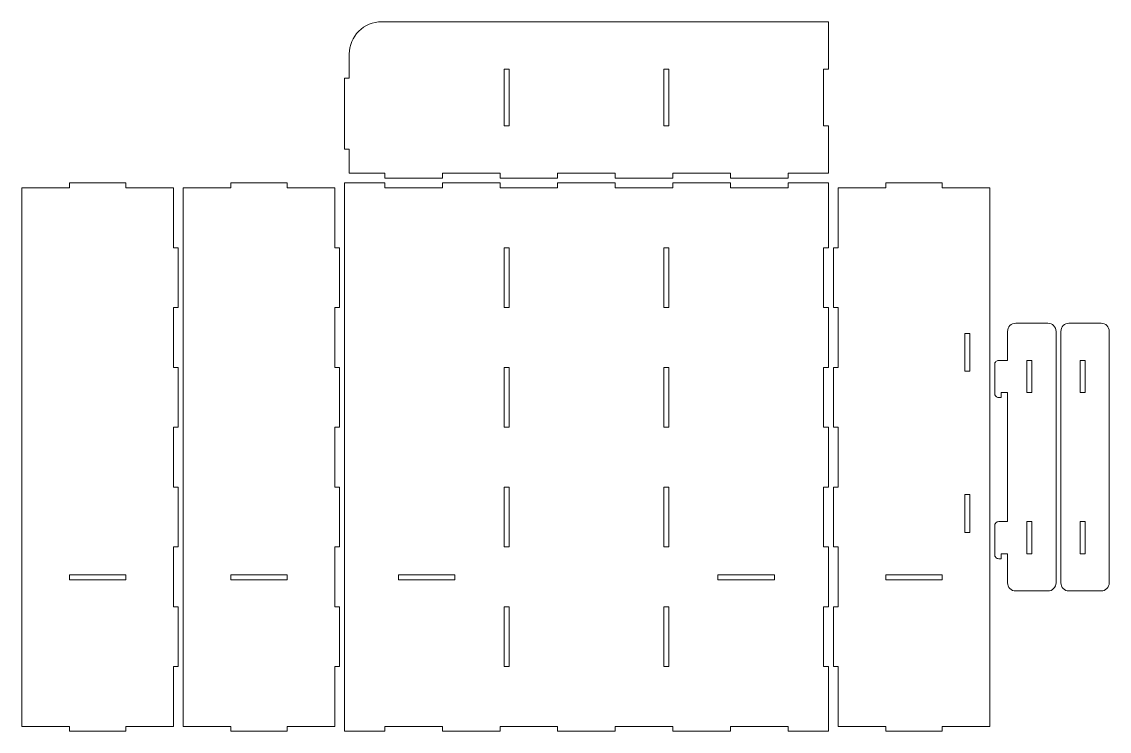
# Model space of a CAD drawing. Header units: centimetres. Extents: x -56 to 56, y -46 to 46.
# Drawn here: x -53.5 to 13.9, y 1.8 to 45.8 of the extents above; entities that cross this region are included whole.
import ezdxf

# ---------------------------------------------------------------- set-up
doc = ezdxf.new("R2010")
doc.units = ezdxf.units.CM
doc.header["$MEASUREMENT"] = 0
doc.layers.add('Camada 1', color=7, linetype='Continuous')

msp = doc.modelspace()

# ---------------------------------------------------------------- linework, layer by layer
at = {"layer": 'Camada 1', "color": 250, "lineweight": 20}
for points, knots in [([(-3.77088, 42.82432), (-3.77088, 42.82432), (-3.77088, 39.32432), (-3.77088, 39.32432), (-3.77088, 39.32432), (-3.77088, 39.32432), (-3.47088, 39.32432), (-3.47088, 39.32432), (-3.47088, 39.32432), (-3.47088, 39.32432), (-3.47088, 36.37432), (-3.47088, 36.37432), (-3.47088, 36.37432), (-3.47088, 36.37432), (-5.97088, 36.37432), (-5.97088, 36.37432), (-5.97088, 36.37432), (-5.97088, 36.37432), (-5.97088, 36.07432), (-5.97088, 36.07432), (-5.97088, 36.07432), (-5.97088, 36.07432), (-9.54231, 36.07432), (-9.54231, 36.07432), (-9.54231, 36.07432), (-9.54231, 36.07432), (-9.54231, 36.37432), (-9.54231, 36.37432), (-9.54231, 36.37432), (-9.54231, 36.37432), (-13.11374, 36.37432), (-13.11374, 36.37432), (-13.11374, 36.37432), (-13.11374, 36.37432), (-13.11374, 36.07432), (-13.11374, 36.07432), (-13.11374, 36.07432), (-13.11374, 36.07432), (-16.68517, 36.07432), (-16.68517, 36.07432), (-16.68517, 36.07432), (-16.68517, 36.07432), (-16.68517, 36.37432), (-16.68517, 36.37432), (-16.68517, 36.37432), (-16.68517, 36.37432), (-20.25659, 36.37432), (-20.25659, 36.37432), (-20.25659, 36.37432), (-20.25659, 36.37432), (-20.25659, 36.07432), (-20.25659, 36.07432), (-20.25659, 36.07432), (-20.25659, 36.07432), (-23.82802, 36.07432), (-23.82802, 36.07432), (-23.82802, 36.07432), (-23.82802, 36.07432), (-23.82802, 36.37432), (-23.82802, 36.37432), (-23.82802, 36.37432), (-23.82802, 36.37432), (-27.39945, 36.37432), (-27.39945, 36.37432), (-27.39945, 36.37432), (-27.39945, 36.37432), (-27.39945, 36.07432), (-27.39945, 36.07432), (-27.39945, 36.07432), (-27.39945, 36.07432), (-30.97088, 36.07432), (-30.97088, 36.07432), (-30.97088, 36.07432), (-30.97088, 36.07432), (-30.97088, 36.37432), (-30.97088, 36.37432), (-30.97088, 36.37432), (-30.97088, 36.37432), (-33.17088, 36.37432), (-33.17088, 36.37432), (-33.17088, 36.37432), (-33.17088, 36.37432), (-33.17088, 37.87432), (-33.17088, 37.87432), (-33.17088, 37.87432), (-33.17088, 37.87432), (-33.47088, 37.87432), (-33.47088, 37.87432), (-33.47088, 37.87432), (-33.47088, 37.87432), (-33.47088, 42.27432), (-33.47088, 42.27432), (-33.47088, 42.27432), (-33.47088, 42.27432), (-33.17088, 42.27432), (-33.17088, 42.27432), (-33.17088, 42.27432), (-33.17088, 42.27432), (-33.17088, 43.77432), (-33.17088, 43.77432), (-33.17088, 43.77432), (-33.17088, 44.30475), (-32.96017, 44.81346), (-32.58509, 45.18853), (-32.58509, 45.18853), (-32.21002, 45.56361), (-31.70131, 45.77432), (-31.17088, 45.77432), (-31.17088, 45.77432), (-31.17088, 45.77432), (-3.47088, 45.77432), (-3.47088, 45.77432), (-3.47088, 45.77432), (-3.47088, 45.77432), (-3.47088, 42.82432), (-3.47088, 42.82432), (-3.47088, 42.82432), (-3.47088, 42.82432), (-3.77088, 42.82432), (-3.77088, 42.82432)], [0, 0, 0, 0, 0.03225806, 0.03225806, 0.03225806, 0.03225806, 0.06451613, 0.06451613, 0.06451613, 0.06451613, 0.09677419, 0.09677419, 0.09677419, 0.09677419, 0.12903226, 0.12903226, 0.12903226, 0.12903226, 0.16129032, 0.16129032, 0.16129032, 0.16129032, 0.19354839, 0.19354839, 0.19354839, 0.19354839, 0.22580645, 0.22580645, 0.22580645, 0.22580645, 0.25806452, 0.25806452, 0.25806452, 0.25806452, 0.29032258, 0.29032258, 0.29032258, 0.29032258, 0.32258065, 0.32258065, 0.32258065, 0.32258065, 0.35483871, 0.35483871, 0.35483871, 0.35483871, 0.38709677, 0.38709677, 0.38709677, 0.38709677, 0.41935484, 0.41935484, 0.41935484, 0.41935484, 0.4516129, 0.4516129, 0.4516129, 0.4516129, 0.48387097, 0.48387097, 0.48387097, 0.48387097, 0.51612903, 0.51612903, 0.51612903, 0.51612903, 0.5483871, 0.5483871, 0.5483871, 0.5483871, 0.58064516, 0.58064516, 0.58064516, 0.58064516, 0.61290323, 0.61290323, 0.61290323, 0.61290323, 0.64516129, 0.64516129, 0.64516129, 0.64516129, 0.67741935, 0.67741935, 0.67741935, 0.67741935, 0.70967742, 0.70967742, 0.70967742, 0.70967742, 0.74193548, 0.74193548, 0.74193548, 0.74193548, 0.77419355, 0.77419355, 0.77419355, 0.77419355, 0.80645161, 0.80645161, 0.80645161, 0.80645161, 0.83870968, 0.83870968, 0.83870968, 0.83870968, 0.87096774, 0.87096774, 0.87096774, 0.87096774, 0.90322581, 0.90322581, 0.90322581, 0.90322581, 0.93548387, 0.93548387, 0.93548387, 0.93548387, 1, 1, 1, 1]), ([(-23.27088, 39.32432), (-23.27088, 39.32432), (-23.27088, 42.82432), (-23.27088, 42.82432), (-23.27088, 42.82432), (-23.27088, 42.82432), (-23.57088, 42.82432), (-23.57088, 42.82432), (-23.57088, 42.82432), (-23.57088, 42.82432), (-23.57088, 39.32432), (-23.57088, 39.32432), (-23.57088, 39.32432), (-23.57088, 39.32432), (-23.27088, 39.32432), (-23.27088, 39.32432)], [0, 0, 0, 0, 0.2, 0.2, 0.2, 0.2, 0.4, 0.4, 0.4, 0.4, 0.6, 0.6, 0.6, 0.6, 1, 1, 1, 1]), ([(-13.37088, 39.32432), (-13.37088, 39.32432), (-13.37088, 42.82432), (-13.37088, 42.82432), (-13.37088, 42.82432), (-13.37088, 42.82432), (-13.67088, 42.82432), (-13.67088, 42.82432), (-13.67088, 42.82432), (-13.67088, 42.82432), (-13.67088, 39.32432), (-13.67088, 39.32432), (-13.67088, 39.32432), (-13.67088, 39.32432), (-13.37088, 39.32432), (-13.37088, 39.32432)], [0, 0, 0, 0, 0.2, 0.2, 0.2, 0.2, 0.4, 0.4, 0.4, 0.4, 0.6, 0.6, 0.6, 0.6, 1, 1, 1, 1]), ([(-53.47088, 35.47432), (-53.47088, 35.47432), (-53.47088, 2.07432), (-53.47088, 2.07432), (-53.47088, 2.07432), (-53.47088, 2.07432), (-50.52088, 2.07432), (-50.52088, 2.07432), (-50.52088, 2.07432), (-50.52088, 2.07432), (-50.52088, 1.77432), (-50.52088, 1.77432), (-50.52088, 1.77432), (-50.52088, 1.77432), (-47.02088, 1.77432), (-47.02088, 1.77432), (-47.02088, 1.77432), (-47.02088, 1.77432), (-47.02088, 2.07432), (-47.02088, 2.07432), (-47.02088, 2.07432), (-47.02088, 2.07432), (-44.07088, 2.07432), (-44.07088, 2.07432), (-44.07088, 2.07432), (-44.07088, 2.07432), (-44.07088, 5.7861), (-44.07088, 5.7861), (-44.07088, 5.7861), (-44.07088, 5.7861), (-43.77088, 5.7861), (-43.77088, 5.7861), (-43.77088, 5.7861), (-43.77088, 5.7861), (-43.77088, 9.49721), (-43.77088, 9.49721), (-43.77088, 9.49721), (-43.77088, 9.49721), (-44.07088, 9.49721), (-44.07088, 9.49721), (-44.07088, 9.49721), (-44.07088, 9.49721), (-44.07088, 13.2081), (-44.07088, 13.2081), (-44.07088, 13.2081), (-44.07088, 13.2081), (-43.77088, 13.2081), (-43.77088, 13.2081), (-43.77088, 13.2081), (-43.77088, 13.2081), (-43.77088, 16.91921), (-43.77088, 16.91921), (-43.77088, 16.91921), (-43.77088, 16.91921), (-44.07088, 16.91921), (-44.07088, 16.91921), (-44.07088, 16.91921), (-44.07088, 16.91921), (-44.07088, 20.6301), (-44.07088, 20.6301), (-44.07088, 20.6301), (-44.07088, 20.6301), (-43.77088, 20.6301), (-43.77088, 20.6301), (-43.77088, 20.6301), (-43.77088, 20.6301), (-43.77088, 24.34121), (-43.77088, 24.34121), (-43.77088, 24.34121), (-43.77088, 24.34121), (-44.07088, 24.34121), (-44.07088, 24.34121), (-44.07088, 24.34121), (-44.07088, 24.34121), (-44.07088, 28.0521), (-44.07088, 28.0521), (-44.07088, 28.0521), (-44.07088, 28.0521), (-43.77088, 28.0521), (-43.77088, 28.0521), (-43.77088, 28.0521), (-43.77088, 28.0521), (-43.77088, 31.76321), (-43.77088, 31.76321), (-43.77088, 31.76321), (-43.77088, 31.76321), (-44.07088, 31.76321), (-44.07088, 31.76321), (-44.07088, 31.76321), (-44.07088, 31.76321), (-44.07088, 35.47432), (-44.07088, 35.47432), (-44.07088, 35.47432), (-44.07088, 35.47432), (-47.02088, 35.47432), (-47.02088, 35.47432), (-47.02088, 35.47432), (-47.02088, 35.47432), (-47.02088, 35.77432), (-47.02088, 35.77432), (-47.02088, 35.77432), (-47.02088, 35.77432), (-50.52088, 35.77432), (-50.52088, 35.77432), (-50.52088, 35.77432), (-50.52088, 35.77432), (-50.52088, 35.47432), (-50.52088, 35.47432), (-50.52088, 35.47432), (-50.52088, 35.47432), (-53.47088, 35.47432), (-53.47088, 35.47432)], [0, 0, 0, 0, 0.03448276, 0.03448276, 0.03448276, 0.03448276, 0.06896552, 0.06896552, 0.06896552, 0.06896552, 0.10344828, 0.10344828, 0.10344828, 0.10344828, 0.13793103, 0.13793103, 0.13793103, 0.13793103, 0.17241379, 0.17241379, 0.17241379, 0.17241379, 0.20689655, 0.20689655, 0.20689655, 0.20689655, 0.24137931, 0.24137931, 0.24137931, 0.24137931, 0.27586207, 0.27586207, 0.27586207, 0.27586207, 0.31034483, 0.31034483, 0.31034483, 0.31034483, 0.34482759, 0.34482759, 0.34482759, 0.34482759, 0.37931034, 0.37931034, 0.37931034, 0.37931034, 0.4137931, 0.4137931, 0.4137931, 0.4137931, 0.44827586, 0.44827586, 0.44827586, 0.44827586, 0.48275862, 0.48275862, 0.48275862, 0.48275862, 0.51724138, 0.51724138, 0.51724138, 0.51724138, 0.55172414, 0.55172414, 0.55172414, 0.55172414, 0.5862069, 0.5862069, 0.5862069, 0.5862069, 0.62068966, 0.62068966, 0.62068966, 0.62068966, 0.65517241, 0.65517241, 0.65517241, 0.65517241, 0.68965517, 0.68965517, 0.68965517, 0.68965517, 0.72413793, 0.72413793, 0.72413793, 0.72413793, 0.75862069, 0.75862069, 0.75862069, 0.75862069, 0.79310345, 0.79310345, 0.79310345, 0.79310345, 0.82758621, 0.82758621, 0.82758621, 0.82758621, 0.86206897, 0.86206897, 0.86206897, 0.86206897, 0.89655172, 0.89655172, 0.89655172, 0.89655172, 0.93103448, 0.93103448, 0.93103448, 0.93103448, 1, 1, 1, 1]), ([(-43.47088, 35.47432), (-43.47088, 35.47432), (-43.47088, 2.07432), (-43.47088, 2.07432), (-43.47088, 2.07432), (-43.47088, 2.07432), (-40.52088, 2.07432), (-40.52088, 2.07432), (-40.52088, 2.07432), (-40.52088, 2.07432), (-40.52088, 1.77432), (-40.52088, 1.77432), (-40.52088, 1.77432), (-40.52088, 1.77432), (-37.02088, 1.77432), (-37.02088, 1.77432), (-37.02088, 1.77432), (-37.02088, 1.77432), (-37.02088, 2.07432), (-37.02088, 2.07432), (-37.02088, 2.07432), (-37.02088, 2.07432), (-34.07088, 2.07432), (-34.07088, 2.07432), (-34.07088, 2.07432), (-34.07088, 2.07432), (-34.07088, 5.7861), (-34.07088, 5.7861), (-34.07088, 5.7861), (-34.07088, 5.7861), (-33.77088, 5.7861), (-33.77088, 5.7861), (-33.77088, 5.7861), (-33.77088, 5.7861), (-33.77088, 9.49721), (-33.77088, 9.49721), (-33.77088, 9.49721), (-33.77088, 9.49721), (-34.07088, 9.49721), (-34.07088, 9.49721), (-34.07088, 9.49721), (-34.07088, 9.49721), (-34.07088, 13.2081), (-34.07088, 13.2081), (-34.07088, 13.2081), (-34.07088, 13.2081), (-33.77088, 13.2081), (-33.77088, 13.2081), (-33.77088, 13.2081), (-33.77088, 13.2081), (-33.77088, 16.91921), (-33.77088, 16.91921), (-33.77088, 16.91921), (-33.77088, 16.91921), (-34.07088, 16.91921), (-34.07088, 16.91921), (-34.07088, 16.91921), (-34.07088, 16.91921), (-34.07088, 20.6301), (-34.07088, 20.6301), (-34.07088, 20.6301), (-34.07088, 20.6301), (-33.77088, 20.6301), (-33.77088, 20.6301), (-33.77088, 20.6301), (-33.77088, 20.6301), (-33.77088, 24.34121), (-33.77088, 24.34121), (-33.77088, 24.34121), (-33.77088, 24.34121), (-34.07088, 24.34121), (-34.07088, 24.34121), (-34.07088, 24.34121), (-34.07088, 24.34121), (-34.07088, 28.0521), (-34.07088, 28.0521), (-34.07088, 28.0521), (-34.07088, 28.0521), (-33.77088, 28.0521), (-33.77088, 28.0521), (-33.77088, 28.0521), (-33.77088, 28.0521), (-33.77088, 31.76321), (-33.77088, 31.76321), (-33.77088, 31.76321), (-33.77088, 31.76321), (-34.07088, 31.76321), (-34.07088, 31.76321), (-34.07088, 31.76321), (-34.07088, 31.76321), (-34.07088, 35.47432), (-34.07088, 35.47432), (-34.07088, 35.47432), (-34.07088, 35.47432), (-37.02088, 35.47432), (-37.02088, 35.47432), (-37.02088, 35.47432), (-37.02088, 35.47432), (-37.02088, 35.77432), (-37.02088, 35.77432), (-37.02088, 35.77432), (-37.02088, 35.77432), (-40.52088, 35.77432), (-40.52088, 35.77432), (-40.52088, 35.77432), (-40.52088, 35.77432), (-40.52088, 35.47432), (-40.52088, 35.47432), (-40.52088, 35.47432), (-40.52088, 35.47432), (-43.47088, 35.47432), (-43.47088, 35.47432)], [0, 0, 0, 0, 0.03448276, 0.03448276, 0.03448276, 0.03448276, 0.06896552, 0.06896552, 0.06896552, 0.06896552, 0.10344828, 0.10344828, 0.10344828, 0.10344828, 0.13793103, 0.13793103, 0.13793103, 0.13793103, 0.17241379, 0.17241379, 0.17241379, 0.17241379, 0.20689655, 0.20689655, 0.20689655, 0.20689655, 0.24137931, 0.24137931, 0.24137931, 0.24137931, 0.27586207, 0.27586207, 0.27586207, 0.27586207, 0.31034483, 0.31034483, 0.31034483, 0.31034483, 0.34482759, 0.34482759, 0.34482759, 0.34482759, 0.37931034, 0.37931034, 0.37931034, 0.37931034, 0.4137931, 0.4137931, 0.4137931, 0.4137931, 0.44827586, 0.44827586, 0.44827586, 0.44827586, 0.48275862, 0.48275862, 0.48275862, 0.48275862, 0.51724138, 0.51724138, 0.51724138, 0.51724138, 0.55172414, 0.55172414, 0.55172414, 0.55172414, 0.5862069, 0.5862069, 0.5862069, 0.5862069, 0.62068966, 0.62068966, 0.62068966, 0.62068966, 0.65517241, 0.65517241, 0.65517241, 0.65517241, 0.68965517, 0.68965517, 0.68965517, 0.68965517, 0.72413793, 0.72413793, 0.72413793, 0.72413793, 0.75862069, 0.75862069, 0.75862069, 0.75862069, 0.79310345, 0.79310345, 0.79310345, 0.79310345, 0.82758621, 0.82758621, 0.82758621, 0.82758621, 0.86206897, 0.86206897, 0.86206897, 0.86206897, 0.89655172, 0.89655172, 0.89655172, 0.89655172, 0.93103448, 0.93103448, 0.93103448, 0.93103448, 1, 1, 1, 1]), ([(-3.47088, 1.77432), (-3.47088, 1.77432), (-3.47088, 5.7861), (-3.47088, 5.7861), (-3.47088, 5.7861), (-3.47088, 5.7861), (-3.77088, 5.7861), (-3.77088, 5.7861), (-3.77088, 5.7861), (-3.77088, 5.7861), (-3.77088, 9.49721), (-3.77088, 9.49721), (-3.77088, 9.49721), (-3.77088, 9.49721), (-3.47088, 9.49721), (-3.47088, 9.49721), (-3.47088, 9.49721), (-3.47088, 9.49721), (-3.47088, 13.2081), (-3.47088, 13.2081), (-3.47088, 13.2081), (-3.47088, 13.2081), (-3.77088, 13.2081), (-3.77088, 13.2081), (-3.77088, 13.2081), (-3.77088, 13.2081), (-3.77088, 16.91921), (-3.77088, 16.91921), (-3.77088, 16.91921), (-3.77088, 16.91921), (-3.47088, 16.91921), (-3.47088, 16.91921), (-3.47088, 16.91921), (-3.47088, 16.91921), (-3.47088, 20.6301), (-3.47088, 20.6301), (-3.47088, 20.6301), (-3.47088, 20.6301), (-3.77088, 20.6301), (-3.77088, 20.6301), (-3.77088, 20.6301), (-3.77088, 20.6301), (-3.77088, 24.34121), (-3.77088, 24.34121), (-3.77088, 24.34121), (-3.77088, 24.34121), (-3.47088, 24.34121), (-3.47088, 24.34121), (-3.47088, 24.34121), (-3.47088, 24.34121), (-3.47088, 28.0521), (-3.47088, 28.0521), (-3.47088, 28.0521), (-3.47088, 28.0521), (-3.77088, 28.0521), (-3.77088, 28.0521), (-3.77088, 28.0521), (-3.77088, 28.0521), (-3.77088, 31.76321), (-3.77088, 31.76321), (-3.77088, 31.76321), (-3.77088, 31.76321), (-3.47088, 31.76321), (-3.47088, 31.76321), (-3.47088, 31.76321), (-3.47088, 31.76321), (-3.47088, 35.77432), (-3.47088, 35.77432), (-3.47088, 35.77432), (-3.47088, 35.77432), (-5.97088, 35.77432), (-5.97088, 35.77432), (-5.97088, 35.77432), (-5.97088, 35.77432), (-5.97088, 35.47432), (-5.97088, 35.47432), (-5.97088, 35.47432), (-5.97088, 35.47432), (-9.54231, 35.47432), (-9.54231, 35.47432), (-9.54231, 35.47432), (-9.54231, 35.47432), (-9.54231, 35.77432), (-9.54231, 35.77432), (-9.54231, 35.77432), (-9.54231, 35.77432), (-13.11374, 35.77432), (-13.11374, 35.77432), (-13.11374, 35.77432), (-13.11374, 35.77432), (-13.11374, 35.47432), (-13.11374, 35.47432), (-13.11374, 35.47432), (-13.11374, 35.47432), (-16.68517, 35.47432), (-16.68517, 35.47432), (-16.68517, 35.47432), (-16.68517, 35.47432), (-16.68517, 35.77432), (-16.68517, 35.77432), (-16.68517, 35.77432), (-16.68517, 35.77432), (-20.25659, 35.77432), (-20.25659, 35.77432), (-20.25659, 35.77432), (-20.25659, 35.77432), (-20.25659, 35.47432), (-20.25659, 35.47432), (-20.25659, 35.47432), (-20.25659, 35.47432), (-23.82802, 35.47432), (-23.82802, 35.47432), (-23.82802, 35.47432), (-23.82802, 35.47432), (-23.82802, 35.77432), (-23.82802, 35.77432), (-23.82802, 35.77432), (-23.82802, 35.77432), (-27.39945, 35.77432), (-27.39945, 35.77432), (-27.39945, 35.77432), (-27.39945, 35.77432), (-27.39945, 35.47432), (-27.39945, 35.47432), (-27.39945, 35.47432), (-27.39945, 35.47432), (-30.97088, 35.47432), (-30.97088, 35.47432), (-30.97088, 35.47432), (-30.97088, 35.47432), (-30.97088, 35.77432), (-30.97088, 35.77432), (-30.97088, 35.77432), (-30.97088, 35.77432), (-33.47088, 35.77432), (-33.47088, 35.77432), (-33.47088, 35.77432), (-33.47088, 35.77432), (-33.47088, 1.77432), (-33.47088, 1.77432), (-33.47088, 1.77432), (-33.47088, 1.77432), (-30.97088, 1.77432), (-30.97088, 1.77432), (-30.97088, 1.77432), (-30.97088, 1.77432), (-30.97088, 2.07432), (-30.97088, 2.07432), (-30.97088, 2.07432), (-30.97088, 2.07432), (-27.39945, 2.07432), (-27.39945, 2.07432), (-27.39945, 2.07432), (-27.39945, 2.07432), (-27.39945, 1.77432), (-27.39945, 1.77432), (-27.39945, 1.77432), (-27.39945, 1.77432), (-23.82802, 1.77432), (-23.82802, 1.77432), (-23.82802, 1.77432), (-23.82802, 1.77432), (-23.82802, 2.07432), (-23.82802, 2.07432), (-23.82802, 2.07432), (-23.82802, 2.07432), (-20.25659, 2.07432), (-20.25659, 2.07432), (-20.25659, 2.07432), (-20.25659, 2.07432), (-20.25659, 1.77432), (-20.25659, 1.77432), (-20.25659, 1.77432), (-20.25659, 1.77432), (-16.68517, 1.77432), (-16.68517, 1.77432), (-16.68517, 1.77432), (-16.68517, 1.77432), (-16.68517, 2.07432), (-16.68517, 2.07432), (-16.68517, 2.07432), (-16.68517, 2.07432), (-13.11374, 2.07432), (-13.11374, 2.07432), (-13.11374, 2.07432), (-13.11374, 2.07432), (-13.11374, 1.77432), (-13.11374, 1.77432), (-13.11374, 1.77432), (-13.11374, 1.77432), (-9.54231, 1.77432), (-9.54231, 1.77432), (-9.54231, 1.77432), (-9.54231, 1.77432), (-9.54231, 2.07432), (-9.54231, 2.07432), (-9.54231, 2.07432), (-9.54231, 2.07432), (-5.97088, 2.07432), (-5.97088, 2.07432), (-5.97088, 2.07432), (-5.97088, 2.07432), (-5.97088, 1.77432), (-5.97088, 1.77432), (-5.97088, 1.77432), (-5.97088, 1.77432), (-3.47088, 1.77432), (-3.47088, 1.77432)], [0, 0, 0, 0, 0.01886792, 0.01886792, 0.01886792, 0.01886792, 0.03773585, 0.03773585, 0.03773585, 0.03773585, 0.05660377, 0.05660377, 0.05660377, 0.05660377, 0.0754717, 0.0754717, 0.0754717, 0.0754717, 0.09433962, 0.09433962, 0.09433962, 0.09433962, 0.11320755, 0.11320755, 0.11320755, 0.11320755, 0.13207547, 0.13207547, 0.13207547, 0.13207547, 0.1509434, 0.1509434, 0.1509434, 0.1509434, 0.16981132, 0.16981132, 0.16981132, 0.16981132, 0.18867925, 0.18867925, 0.18867925, 0.18867925, 0.20754717, 0.20754717, 0.20754717, 0.20754717, 0.22641509, 0.22641509, 0.22641509, 0.22641509, 0.24528302, 0.24528302, 0.24528302, 0.24528302, 0.26415094, 0.26415094, 0.26415094, 0.26415094, 0.28301887, 0.28301887, 0.28301887, 0.28301887, 0.30188679, 0.30188679, 0.30188679, 0.30188679, 0.32075472, 0.32075472, 0.32075472, 0.32075472, 0.33962264, 0.33962264, 0.33962264, 0.33962264, 0.35849057, 0.35849057, 0.35849057, 0.35849057, 0.37735849, 0.37735849, 0.37735849, 0.37735849, 0.39622642, 0.39622642, 0.39622642, 0.39622642, 0.41509434, 0.41509434, 0.41509434, 0.41509434, 0.43396226, 0.43396226, 0.43396226, 0.43396226, 0.45283019, 0.45283019, 0.45283019, 0.45283019, 0.47169811, 0.47169811, 0.47169811, 0.47169811, 0.49056604, 0.49056604, 0.49056604, 0.49056604, 0.50943396, 0.50943396, 0.50943396, 0.50943396, 0.52830189, 0.52830189, 0.52830189, 0.52830189, 0.54716981, 0.54716981, 0.54716981, 0.54716981, 0.56603774, 0.56603774, 0.56603774, 0.56603774, 0.58490566, 0.58490566, 0.58490566, 0.58490566, 0.60377358, 0.60377358, 0.60377358, 0.60377358, 0.62264151, 0.62264151, 0.62264151, 0.62264151, 0.64150943, 0.64150943, 0.64150943, 0.64150943, 0.66037736, 0.66037736, 0.66037736, 0.66037736, 0.67924528, 0.67924528, 0.67924528, 0.67924528, 0.69811321, 0.69811321, 0.69811321, 0.69811321, 0.71698113, 0.71698113, 0.71698113, 0.71698113, 0.73584906, 0.73584906, 0.73584906, 0.73584906, 0.75471698, 0.75471698, 0.75471698, 0.75471698, 0.77358491, 0.77358491, 0.77358491, 0.77358491, 0.79245283, 0.79245283, 0.79245283, 0.79245283, 0.81132075, 0.81132075, 0.81132075, 0.81132075, 0.83018868, 0.83018868, 0.83018868, 0.83018868, 0.8490566, 0.8490566, 0.8490566, 0.8490566, 0.86792453, 0.86792453, 0.86792453, 0.86792453, 0.88679245, 0.88679245, 0.88679245, 0.88679245, 0.90566038, 0.90566038, 0.90566038, 0.90566038, 0.9245283, 0.9245283, 0.9245283, 0.9245283, 0.94339623, 0.94339623, 0.94339623, 0.94339623, 0.96226415, 0.96226415, 0.96226415, 0.96226415, 1, 1, 1, 1]), ([(6.52912, 2.07432), (6.52912, 2.07432), (3.57912, 2.07432), (3.57912, 2.07432), (3.57912, 2.07432), (3.57912, 2.07432), (3.57912, 1.77432), (3.57912, 1.77432), (3.57912, 1.77432), (3.57912, 1.77432), (0.07912, 1.77432), (0.07912, 1.77432), (0.07912, 1.77432), (0.07912, 1.77432), (0.07912, 2.07432), (0.07912, 2.07432), (0.07912, 2.07432), (0.07912, 2.07432), (-2.87088, 2.07432), (-2.87088, 2.07432), (-2.87088, 2.07432), (-2.87088, 2.07432), (-2.87088, 5.7861), (-2.87088, 5.7861), (-2.87088, 5.7861), (-2.87088, 5.7861), (-3.17088, 5.7861), (-3.17088, 5.7861), (-3.17088, 5.7861), (-3.17088, 5.7861), (-3.17088, 9.49721), (-3.17088, 9.49721), (-3.17088, 9.49721), (-3.17088, 9.49721), (-2.87088, 9.49721), (-2.87088, 9.49721), (-2.87088, 9.49721), (-2.87088, 9.49721), (-2.87088, 13.2081), (-2.87088, 13.2081), (-2.87088, 13.2081), (-2.87088, 13.2081), (-3.17088, 13.2081), (-3.17088, 13.2081), (-3.17088, 13.2081), (-3.17088, 13.2081), (-3.17088, 16.91921), (-3.17088, 16.91921), (-3.17088, 16.91921), (-3.17088, 16.91921), (-2.87088, 16.91921), (-2.87088, 16.91921), (-2.87088, 16.91921), (-2.87088, 16.91921), (-2.87088, 20.6301), (-2.87088, 20.6301), (-2.87088, 20.6301), (-2.87088, 20.6301), (-3.17088, 20.6301), (-3.17088, 20.6301), (-3.17088, 20.6301), (-3.17088, 20.6301), (-3.17088, 24.34121), (-3.17088, 24.34121), (-3.17088, 24.34121), (-3.17088, 24.34121), (-2.87088, 24.34121), (-2.87088, 24.34121), (-2.87088, 24.34121), (-2.87088, 24.34121), (-2.87088, 28.0521), (-2.87088, 28.0521), (-2.87088, 28.0521), (-2.87088, 28.0521), (-3.17088, 28.0521), (-3.17088, 28.0521), (-3.17088, 28.0521), (-3.17088, 28.0521), (-3.17088, 31.76321), (-3.17088, 31.76321), (-3.17088, 31.76321), (-3.17088, 31.76321), (-2.87088, 31.76321), (-2.87088, 31.76321), (-2.87088, 31.76321), (-2.87088, 31.76321), (-2.87088, 35.47432), (-2.87088, 35.47432), (-2.87088, 35.47432), (-2.87088, 35.47432), (0.07912, 35.47432), (0.07912, 35.47432), (0.07912, 35.47432), (0.07912, 35.47432), (0.07912, 35.77432), (0.07912, 35.77432), (0.07912, 35.77432), (0.07912, 35.77432), (3.57912, 35.77432), (3.57912, 35.77432), (3.57912, 35.77432), (3.57912, 35.77432), (3.57912, 35.47432), (3.57912, 35.47432), (3.57912, 35.47432), (3.57912, 35.47432), (6.52912, 35.47432), (6.52912, 35.47432), (6.52912, 35.47432), (6.52912, 35.47432), (6.52912, 2.07432), (6.52912, 2.07432)], [0, 0, 0, 0, 0.03448276, 0.03448276, 0.03448276, 0.03448276, 0.06896552, 0.06896552, 0.06896552, 0.06896552, 0.10344828, 0.10344828, 0.10344828, 0.10344828, 0.13793103, 0.13793103, 0.13793103, 0.13793103, 0.17241379, 0.17241379, 0.17241379, 0.17241379, 0.20689655, 0.20689655, 0.20689655, 0.20689655, 0.24137931, 0.24137931, 0.24137931, 0.24137931, 0.27586207, 0.27586207, 0.27586207, 0.27586207, 0.31034483, 0.31034483, 0.31034483, 0.31034483, 0.34482759, 0.34482759, 0.34482759, 0.34482759, 0.37931034, 0.37931034, 0.37931034, 0.37931034, 0.4137931, 0.4137931, 0.4137931, 0.4137931, 0.44827586, 0.44827586, 0.44827586, 0.44827586, 0.48275862, 0.48275862, 0.48275862, 0.48275862, 0.51724138, 0.51724138, 0.51724138, 0.51724138, 0.55172414, 0.55172414, 0.55172414, 0.55172414, 0.5862069, 0.5862069, 0.5862069, 0.5862069, 0.62068966, 0.62068966, 0.62068966, 0.62068966, 0.65517241, 0.65517241, 0.65517241, 0.65517241, 0.68965517, 0.68965517, 0.68965517, 0.68965517, 0.72413793, 0.72413793, 0.72413793, 0.72413793, 0.75862069, 0.75862069, 0.75862069, 0.75862069, 0.79310345, 0.79310345, 0.79310345, 0.79310345, 0.82758621, 0.82758621, 0.82758621, 0.82758621, 0.86206897, 0.86206897, 0.86206897, 0.86206897, 0.89655172, 0.89655172, 0.89655172, 0.89655172, 0.93103448, 0.93103448, 0.93103448, 0.93103448, 1, 1, 1, 1]), ([(-23.27088, 31.76321), (-23.27088, 31.76321), (-23.27088, 28.0521), (-23.27088, 28.0521), (-23.27088, 28.0521), (-23.27088, 28.0521), (-23.57088, 28.0521), (-23.57088, 28.0521), (-23.57088, 28.0521), (-23.57088, 28.0521), (-23.57088, 31.76321), (-23.57088, 31.76321), (-23.57088, 31.76321), (-23.57088, 31.76321), (-23.27088, 31.76321), (-23.27088, 31.76321)], [0, 0, 0, 0, 0.2, 0.2, 0.2, 0.2, 0.4, 0.4, 0.4, 0.4, 0.6, 0.6, 0.6, 0.6, 1, 1, 1, 1]), ([(-13.37088, 31.76321), (-13.37088, 31.76321), (-13.37088, 28.0521), (-13.37088, 28.0521), (-13.37088, 28.0521), (-13.37088, 28.0521), (-13.67088, 28.0521), (-13.67088, 28.0521), (-13.67088, 28.0521), (-13.67088, 28.0521), (-13.67088, 31.76321), (-13.67088, 31.76321), (-13.67088, 31.76321), (-13.67088, 31.76321), (-13.37088, 31.76321), (-13.37088, 31.76321)], [0, 0, 0, 0, 0.2, 0.2, 0.2, 0.2, 0.4, 0.4, 0.4, 0.4, 0.6, 0.6, 0.6, 0.6, 1, 1, 1, 1]), ([(10.62912, 10.97432), (10.62912, 10.97432), (10.62912, 26.57432), (10.62912, 26.57432), (10.62912, 26.57432), (10.62912, 26.85046), (10.40526, 27.07432), (10.12912, 27.07432), (10.12912, 27.07432), (10.12912, 27.07432), (8.12912, 27.07432), (8.12912, 27.07432), (8.12912, 27.07432), (7.99651, 27.07432), (7.86933, 27.02164), (7.77557, 26.92787), (7.77557, 26.92787), (7.6818, 26.83411), (7.62912, 26.70693), (7.62912, 26.57432), (7.62912, 26.57432), (7.62912, 26.57432), (7.62912, 24.77432), (7.62912, 24.77432), (7.62912, 24.77432), (7.62912, 24.77432), (7.07912, 24.77432), (7.07912, 24.77432), (7.07912, 24.77432), (7.01282, 24.77432), (6.94923, 24.74798), (6.90234, 24.7011), (6.90234, 24.7011), (6.85546, 24.65421), (6.82912, 24.59062), (6.82912, 24.52432), (6.82912, 24.52432), (6.82912, 24.52432), (6.82912, 22.72432), (6.82912, 22.72432), (6.82912, 22.72432), (6.82912, 22.65802), (6.85546, 22.59443), (6.90234, 22.54754), (6.90234, 22.54754), (6.94923, 22.50066), (7.01282, 22.47432), (7.07912, 22.47432), (7.07912, 22.47432), (7.07912, 22.47432), (7.22912, 22.47432), (7.22912, 22.47432), (7.22912, 22.47432), (7.22912, 22.47432), (7.22912, 22.77432), (7.22912, 22.77432), (7.22912, 22.77432), (7.22912, 22.77432), (7.62912, 22.77432), (7.62912, 22.77432), (7.62912, 22.77432), (7.62912, 22.77432), (7.62912, 14.77432), (7.62912, 14.77432), (7.62912, 14.77432), (7.62912, 14.77432), (7.07912, 14.77432), (7.07912, 14.77432), (7.07912, 14.77432), (7.01282, 14.77432), (6.94923, 14.74798), (6.90234, 14.7011), (6.90234, 14.7011), (6.85546, 14.65421), (6.82912, 14.59062), (6.82912, 14.52432), (6.82912, 14.52432), (6.82912, 14.52432), (6.82912, 12.72432), (6.82912, 12.72432), (6.82912, 12.72432), (6.82912, 12.65802), (6.85546, 12.59443), (6.90234, 12.54754), (6.90234, 12.54754), (6.94923, 12.50066), (7.01282, 12.47432), (7.07912, 12.47432), (7.07912, 12.47432), (7.07912, 12.47432), (7.22912, 12.47432), (7.22912, 12.47432), (7.22912, 12.47432), (7.22912, 12.47432), (7.22912, 12.77432), (7.22912, 12.77432), (7.22912, 12.77432), (7.22912, 12.77432), (7.62912, 12.77432), (7.62912, 12.77432), (7.62912, 12.77432), (7.62912, 12.77432), (7.62912, 10.97432), (7.62912, 10.97432), (7.62912, 10.97432), (7.62912, 10.84171), (7.6818, 10.71453), (7.77557, 10.62077), (7.77557, 10.62077), (7.86933, 10.527), (7.99651, 10.47432), (8.12912, 10.47432), (8.12912, 10.47432), (8.12912, 10.47432), (10.12912, 10.47432), (10.12912, 10.47432), (10.12912, 10.47432), (10.26173, 10.47432), (10.38891, 10.527), (10.48267, 10.62077), (10.48267, 10.62077), (10.57644, 10.71453), (10.62912, 10.84171), (10.62912, 10.97432)], [0, 0, 0, 0, 0.03125, 0.03125, 0.03125, 0.03125, 0.0625, 0.0625, 0.0625, 0.0625, 0.09375, 0.09375, 0.09375, 0.09375, 0.125, 0.125, 0.125, 0.125, 0.15625, 0.15625, 0.15625, 0.15625, 0.1875, 0.1875, 0.1875, 0.1875, 0.21875, 0.21875, 0.21875, 0.21875, 0.25, 0.25, 0.25, 0.25, 0.28125, 0.28125, 0.28125, 0.28125, 0.3125, 0.3125, 0.3125, 0.3125, 0.34375, 0.34375, 0.34375, 0.34375, 0.375, 0.375, 0.375, 0.375, 0.40625, 0.40625, 0.40625, 0.40625, 0.4375, 0.4375, 0.4375, 0.4375, 0.46875, 0.46875, 0.46875, 0.46875, 0.5, 0.5, 0.5, 0.5, 0.53125, 0.53125, 0.53125, 0.53125, 0.5625, 0.5625, 0.5625, 0.5625, 0.59375, 0.59375, 0.59375, 0.59375, 0.625, 0.625, 0.625, 0.625, 0.65625, 0.65625, 0.65625, 0.65625, 0.6875, 0.6875, 0.6875, 0.6875, 0.71875, 0.71875, 0.71875, 0.71875, 0.75, 0.75, 0.75, 0.75, 0.78125, 0.78125, 0.78125, 0.78125, 0.8125, 0.8125, 0.8125, 0.8125, 0.84375, 0.84375, 0.84375, 0.84375, 0.875, 0.875, 0.875, 0.875, 0.90625, 0.90625, 0.90625, 0.90625, 0.9375, 0.9375, 0.9375, 0.9375, 1, 1, 1, 1]), ([(13.92912, 10.97432), (13.92912, 10.97432), (13.92912, 26.57432), (13.92912, 26.57432), (13.92912, 26.57432), (13.92912, 26.85046), (13.70526, 27.07432), (13.42912, 27.07432), (13.42912, 27.07432), (13.42912, 27.07432), (11.42912, 27.07432), (11.42912, 27.07432), (11.42912, 27.07432), (11.29651, 27.07432), (11.16933, 27.02164), (11.07557, 26.92787), (11.07557, 26.92787), (10.9818, 26.83411), (10.92912, 26.70693), (10.92912, 26.57432), (10.92912, 26.57432), (10.92912, 21.88045), (10.92912, 15.02782), (10.92912, 10.97432), (10.92912, 10.97432), (10.92912, 10.84171), (10.9818, 10.71453), (11.07557, 10.62077), (11.07557, 10.62077), (11.16933, 10.527), (11.29651, 10.47432), (11.42912, 10.47432), (11.42912, 10.47432), (11.42912, 10.47432), (13.42912, 10.47432), (13.42912, 10.47432), (13.42912, 10.47432), (13.56173, 10.47432), (13.68891, 10.527), (13.78267, 10.62077), (13.78267, 10.62077), (13.87644, 10.71453), (13.92912, 10.84171), (13.92912, 10.97432)], [0, 0, 0, 0, 0.08333333, 0.08333333, 0.08333333, 0.08333333, 0.16666667, 0.16666667, 0.16666667, 0.16666667, 0.25, 0.25, 0.25, 0.25, 0.33333333, 0.33333333, 0.33333333, 0.33333333, 0.41666667, 0.41666667, 0.41666667, 0.41666667, 0.5, 0.5, 0.5, 0.5, 0.58333333, 0.58333333, 0.58333333, 0.58333333, 0.66666667, 0.66666667, 0.66666667, 0.66666667, 0.75, 0.75, 0.75, 0.75, 0.83333333, 0.83333333, 0.83333333, 0.83333333, 1, 1, 1, 1]), ([(4.97912, 24.09932), (4.97912, 24.09932), (5.27912, 24.09932), (5.27912, 24.09932), (5.27912, 24.09932), (5.27912, 24.09932), (5.27912, 26.44932), (5.27912, 26.44932), (5.27912, 26.44932), (5.27912, 26.44932), (4.97912, 26.44932), (4.97912, 26.44932), (4.97912, 26.44932), (4.97912, 26.44932), (4.97912, 24.09932), (4.97912, 24.09932)], [0, 0, 0, 0, 0.2, 0.2, 0.2, 0.2, 0.4, 0.4, 0.4, 0.4, 0.6, 0.6, 0.6, 0.6, 1, 1, 1, 1]), ([(-23.27088, 24.34121), (-23.27088, 24.34121), (-23.27088, 20.6301), (-23.27088, 20.6301), (-23.27088, 20.6301), (-23.27088, 20.6301), (-23.57088, 20.6301), (-23.57088, 20.6301), (-23.57088, 20.6301), (-23.57088, 20.6301), (-23.57088, 24.34121), (-23.57088, 24.34121), (-23.57088, 24.34121), (-23.57088, 24.34121), (-23.27088, 24.34121), (-23.27088, 24.34121)], [0, 0, 0, 0, 0.2, 0.2, 0.2, 0.2, 0.4, 0.4, 0.4, 0.4, 0.6, 0.6, 0.6, 0.6, 1, 1, 1, 1]), ([(-13.37088, 24.34121), (-13.37088, 24.34121), (-13.37088, 20.6301), (-13.37088, 20.6301), (-13.37088, 20.6301), (-13.37088, 20.6301), (-13.67088, 20.6301), (-13.67088, 20.6301), (-13.67088, 20.6301), (-13.67088, 20.6301), (-13.67088, 24.34121), (-13.67088, 24.34121), (-13.67088, 24.34121), (-13.67088, 24.34121), (-13.37088, 24.34121), (-13.37088, 24.34121)], [0, 0, 0, 0, 0.2, 0.2, 0.2, 0.2, 0.4, 0.4, 0.4, 0.4, 0.6, 0.6, 0.6, 0.6, 1, 1, 1, 1]), ([(9.12912, 22.77432), (9.12912, 22.77432), (8.82912, 22.77432), (8.82912, 22.77432), (8.82912, 22.77432), (8.82912, 22.77432), (8.82912, 24.77432), (8.82912, 24.77432), (8.82912, 24.77432), (8.82912, 24.77432), (9.12912, 24.77432), (9.12912, 24.77432), (9.12912, 24.77432), (9.12912, 24.77432), (9.12912, 22.77432), (9.12912, 22.77432)], [0, 0, 0, 0, 0.2, 0.2, 0.2, 0.2, 0.4, 0.4, 0.4, 0.4, 0.6, 0.6, 0.6, 0.6, 1, 1, 1, 1]), ([(12.42912, 22.77432), (12.42912, 22.77432), (12.12912, 22.77432), (12.12912, 22.77432), (12.12912, 22.77432), (12.12912, 22.77432), (12.12912, 24.77432), (12.12912, 24.77432), (12.12912, 24.77432), (12.12912, 24.77432), (12.42912, 24.77432), (12.42912, 24.77432), (12.42912, 24.77432), (12.42912, 24.77432), (12.42912, 22.77432), (12.42912, 22.77432)], [0, 0, 0, 0, 0.2, 0.2, 0.2, 0.2, 0.4, 0.4, 0.4, 0.4, 0.6, 0.6, 0.6, 0.6, 1, 1, 1, 1]), ([(-23.27088, 16.91921), (-23.27088, 16.91921), (-23.27088, 13.2081), (-23.27088, 13.2081), (-23.27088, 13.2081), (-23.27088, 13.2081), (-23.57088, 13.2081), (-23.57088, 13.2081), (-23.57088, 13.2081), (-23.57088, 13.2081), (-23.57088, 16.91921), (-23.57088, 16.91921), (-23.57088, 16.91921), (-23.57088, 16.91921), (-23.27088, 16.91921), (-23.27088, 16.91921)], [0, 0, 0, 0, 0.2, 0.2, 0.2, 0.2, 0.4, 0.4, 0.4, 0.4, 0.6, 0.6, 0.6, 0.6, 1, 1, 1, 1]), ([(-13.37088, 16.91921), (-13.37088, 16.91921), (-13.37088, 13.2081), (-13.37088, 13.2081), (-13.37088, 13.2081), (-13.37088, 13.2081), (-13.67088, 13.2081), (-13.67088, 13.2081), (-13.67088, 13.2081), (-13.67088, 13.2081), (-13.67088, 16.91921), (-13.67088, 16.91921), (-13.67088, 16.91921), (-13.67088, 16.91921), (-13.37088, 16.91921), (-13.37088, 16.91921)], [0, 0, 0, 0, 0.2, 0.2, 0.2, 0.2, 0.4, 0.4, 0.4, 0.4, 0.6, 0.6, 0.6, 0.6, 1, 1, 1, 1]), ([(4.97912, 16.44932), (4.97912, 16.44932), (4.97912, 14.09932), (4.97912, 14.09932), (4.97912, 14.09932), (4.97912, 14.09932), (5.27912, 14.09932), (5.27912, 14.09932), (5.27912, 14.09932), (5.27912, 14.09932), (5.27912, 16.44932), (5.27912, 16.44932), (5.27912, 16.44932), (5.27912, 16.44932), (4.97912, 16.44932), (4.97912, 16.44932)], [0, 0, 0, 0, 0.2, 0.2, 0.2, 0.2, 0.4, 0.4, 0.4, 0.4, 0.6, 0.6, 0.6, 0.6, 1, 1, 1, 1]), ([(8.82912, 14.77432), (8.82912, 14.77432), (9.12912, 14.77432), (9.12912, 14.77432), (9.12912, 14.77432), (9.12912, 14.77432), (9.12912, 12.77432), (9.12912, 12.77432), (9.12912, 12.77432), (9.12912, 12.77432), (8.82912, 12.77432), (8.82912, 12.77432), (8.82912, 12.77432), (8.82912, 12.77432), (8.82912, 14.77432), (8.82912, 14.77432)], [0, 0, 0, 0, 0.2, 0.2, 0.2, 0.2, 0.4, 0.4, 0.4, 0.4, 0.6, 0.6, 0.6, 0.6, 1, 1, 1, 1]), ([(12.12912, 14.77432), (12.12912, 14.77432), (12.42912, 14.77432), (12.42912, 14.77432), (12.42912, 14.77432), (12.42912, 14.77432), (12.42912, 12.77432), (12.42912, 12.77432), (12.42912, 12.77432), (12.42912, 12.77432), (12.12912, 12.77432), (12.12912, 12.77432), (12.12912, 12.77432), (12.12912, 12.77432), (12.12912, 14.77432), (12.12912, 14.77432)], [0, 0, 0, 0, 0.2, 0.2, 0.2, 0.2, 0.4, 0.4, 0.4, 0.4, 0.6, 0.6, 0.6, 0.6, 1, 1, 1, 1]), ([(-50.52088, 11.17432), (-50.52088, 11.17432), (-50.52088, 11.47432), (-50.52088, 11.47432), (-50.52088, 11.47432), (-50.52088, 11.47432), (-47.02088, 11.47432), (-47.02088, 11.47432), (-47.02088, 11.47432), (-47.02088, 11.47432), (-47.02088, 11.17432), (-47.02088, 11.17432), (-47.02088, 11.17432), (-47.02088, 11.17432), (-50.52088, 11.17432), (-50.52088, 11.17432)], [0, 0, 0, 0, 0.2, 0.2, 0.2, 0.2, 0.4, 0.4, 0.4, 0.4, 0.6, 0.6, 0.6, 0.6, 1, 1, 1, 1]), ([(-40.52088, 11.17432), (-40.52088, 11.17432), (-40.52088, 11.47432), (-40.52088, 11.47432), (-40.52088, 11.47432), (-40.52088, 11.47432), (-37.02088, 11.47432), (-37.02088, 11.47432), (-37.02088, 11.47432), (-37.02088, 11.47432), (-37.02088, 11.17432), (-37.02088, 11.17432), (-37.02088, 11.17432), (-37.02088, 11.17432), (-40.52088, 11.17432), (-40.52088, 11.17432)], [0, 0, 0, 0, 0.2, 0.2, 0.2, 0.2, 0.4, 0.4, 0.4, 0.4, 0.6, 0.6, 0.6, 0.6, 1, 1, 1, 1]), ([(-26.62088, 11.17432), (-26.62088, 11.17432), (-30.12088, 11.17432), (-30.12088, 11.17432), (-30.12088, 11.17432), (-30.12088, 11.17432), (-30.12088, 11.47432), (-30.12088, 11.47432), (-30.12088, 11.47432), (-30.12088, 11.47432), (-26.62088, 11.47432), (-26.62088, 11.47432), (-26.62088, 11.47432), (-26.62088, 11.47432), (-26.62088, 11.17432), (-26.62088, 11.17432)], [0, 0, 0, 0, 0.2, 0.2, 0.2, 0.2, 0.4, 0.4, 0.4, 0.4, 0.6, 0.6, 0.6, 0.6, 1, 1, 1, 1]), ([(-6.82088, 11.17432), (-6.82088, 11.17432), (-10.32088, 11.17432), (-10.32088, 11.17432), (-10.32088, 11.17432), (-10.32088, 11.17432), (-10.32088, 11.47432), (-10.32088, 11.47432), (-10.32088, 11.47432), (-10.32088, 11.47432), (-6.82088, 11.47432), (-6.82088, 11.47432), (-6.82088, 11.47432), (-6.82088, 11.47432), (-6.82088, 11.17432), (-6.82088, 11.17432)], [0, 0, 0, 0, 0.2, 0.2, 0.2, 0.2, 0.4, 0.4, 0.4, 0.4, 0.6, 0.6, 0.6, 0.6, 1, 1, 1, 1]), ([(0.07912, 11.17432), (0.07912, 11.17432), (3.57912, 11.17432), (3.57912, 11.17432), (3.57912, 11.17432), (3.57912, 11.17432), (3.57912, 11.47432), (3.57912, 11.47432), (3.57912, 11.47432), (3.57912, 11.47432), (0.07912, 11.47432), (0.07912, 11.47432), (0.07912, 11.47432), (0.07912, 11.47432), (0.07912, 11.17432), (0.07912, 11.17432)], [0, 0, 0, 0, 0.2, 0.2, 0.2, 0.2, 0.4, 0.4, 0.4, 0.4, 0.6, 0.6, 0.6, 0.6, 1, 1, 1, 1]), ([(-23.27088, 9.49721), (-23.27088, 9.49721), (-23.27088, 5.7861), (-23.27088, 5.7861), (-23.27088, 5.7861), (-23.27088, 5.7861), (-23.57088, 5.7861), (-23.57088, 5.7861), (-23.57088, 5.7861), (-23.57088, 5.7861), (-23.57088, 9.49721), (-23.57088, 9.49721), (-23.57088, 9.49721), (-23.57088, 9.49721), (-23.27088, 9.49721), (-23.27088, 9.49721)], [0, 0, 0, 0, 0.2, 0.2, 0.2, 0.2, 0.4, 0.4, 0.4, 0.4, 0.6, 0.6, 0.6, 0.6, 1, 1, 1, 1]), ([(-13.37088, 9.49721), (-13.37088, 9.49721), (-13.37088, 5.7861), (-13.37088, 5.7861), (-13.37088, 5.7861), (-13.37088, 5.7861), (-13.67088, 5.7861), (-13.67088, 5.7861), (-13.67088, 5.7861), (-13.67088, 5.7861), (-13.67088, 9.49721), (-13.67088, 9.49721), (-13.67088, 9.49721), (-13.67088, 9.49721), (-13.37088, 9.49721), (-13.37088, 9.49721)], [0, 0, 0, 0, 0.2, 0.2, 0.2, 0.2, 0.4, 0.4, 0.4, 0.4, 0.6, 0.6, 0.6, 0.6, 1, 1, 1, 1])]:
    msp.add_open_spline(points, degree=3, knots=knots, dxfattribs=at)

doc.saveas('drawing.dxf')
